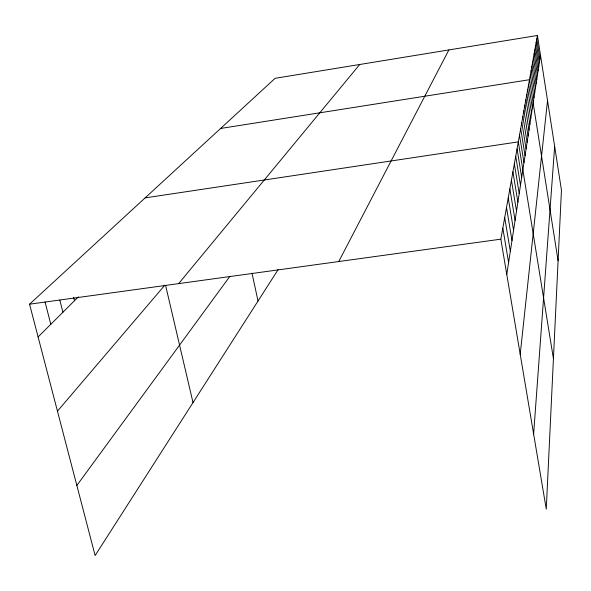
<?xml version="1.0" encoding="UTF-8"?>
<svg xmlns="http://www.w3.org/2000/svg" width="591" height="591" viewBox="0 0 591 591"><rect width="100%" height="100%" fill="white"/><g stroke="black" fill="none" stroke-linecap="round" stroke-linejoin="round"><path stroke-width="0.89" d="M533.629 434.06L554.654 146.383M520.206 354.29L547.532 100.529M506.768 274.438L540.499 55.266M537.426 35.475L561.45 190.154L546.269 509.154L500.836 239.17L537.426 35.475L275.125 78.308L29.55 304.195L95.129 555.525L278.073 269.688M338.754 261.532L448.879 49.932M76.845 485.462L229.781 276.492M178.652 283.621L359.72 64.493M57.46 411.173L164.83 285.165M38.09 336.936L78.411 296.83M220.606 128.461L529.477 79.711L558.089 260.734M145.127 197.882L518.314 141.87L553.427 358.671M29.55 304.195L500.836 239.17M45.064 302.038L50.796 324.296M59.809 300.036L62.919 312.24M73.616 297.207L74.503 300.716M165.598 285.387L193.013 402.582M251.988 273.16L258.023 301.011M504.714 217.584L510.336 251.278M502.823 228.104L508.6 262.567M508.23 198.015L513.572 230.261M506.517 207.567L511.991 240.522M514.362 163.877L519.216 193.582M512.929 171.855L517.893 202.152M511.429 180.189L516.519 211.105M509.87 188.898L515.079 220.465M517.051 148.902L521.69 177.477M515.736 156.231L520.479 185.36M523.944 110.524L528.051 136.174M522.902 116.331L527.083 142.424M521.823 122.352L526.086 148.91M520.701 128.609L525.052 155.64M519.533 135.103L523.973 162.636M528.635 84.417L532.373 108.05M527.763 89.285L531.568 113.295M526.854 94.324L530.733 118.717M525.924 99.532L529.868 124.332M524.948 104.932L528.975 130.153M533.429 57.726L536.805 79.268M532.69 61.841L536.126 83.708M531.93 66.096L535.416 88.295M531.139 70.484L534.685 93.031M530.326 75.02L533.939 97.921M536.805 38.917L539.93 58.974M536.17 42.456L539.339 62.794M535.52 46.105L538.733 66.731M534.84 49.858L538.113 70.787M534.146 53.729L537.47 74.961"/></g></svg>
